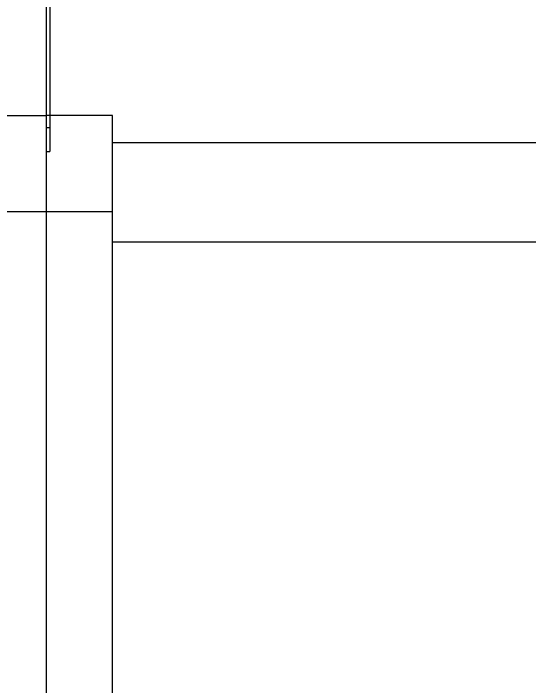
# Model space of a CAD drawing. Header units: inches. Extents: x 9000 to 22395, y 8106 to 17135.
# Drawn here: x 10498.34 to 10536.5, y 8339.87 to 8389.64 of the extents above; entities that cross this region are included whole.
import ezdxf

# ---------------------------------------------------------------- set-up
doc = ezdxf.new("R2010")
doc.units = ezdxf.units.IN
doc.header["$MEASUREMENT"] = 0
doc.layers.add('20000_FRONT_O', color=7, linetype='Continuous')

msp = doc.modelspace()

# ---------------------------------------------------------------- linework, layer by layer
at = {"layer": '20000_FRONT_O', "linetype": 'Continuous'}
for p, q in [((10500.779, 8294.993), (10500.779, 8517.173)), ((10501.014, 8432.745), (10501.014, 8379.421)), ((10500.779, 8295.618), (10500.779, 8411.405)), ((10500.779, 8294.993), (10500.779, 8409.993)), ((10495.891, 8382.087), (10500.779, 8382.087)), ((10505.667, 8382.087), (10500.779, 8382.087)), ((10505.667, 8372.756), (10505.667, 8382.087)), ((10500.779, 8381.196), (10501.014, 8381.196)), ((10595.872, 8380.079), (10505.667, 8380.079)), ((10500.779, 8379.421), (10501.014, 8379.421)), ((10500.779, 8374.978), (10495.891, 8374.978)), ((10505.667, 8374.978), (10500.779, 8374.978)), ((10505.667, 8372.756), (10595.872, 8372.756)), ((10505.667, 8298.787), (10505.667, 8372.755))]:
    msp.add_line(p, q, dxfattribs=at)

doc.saveas('drawing.dxf')
